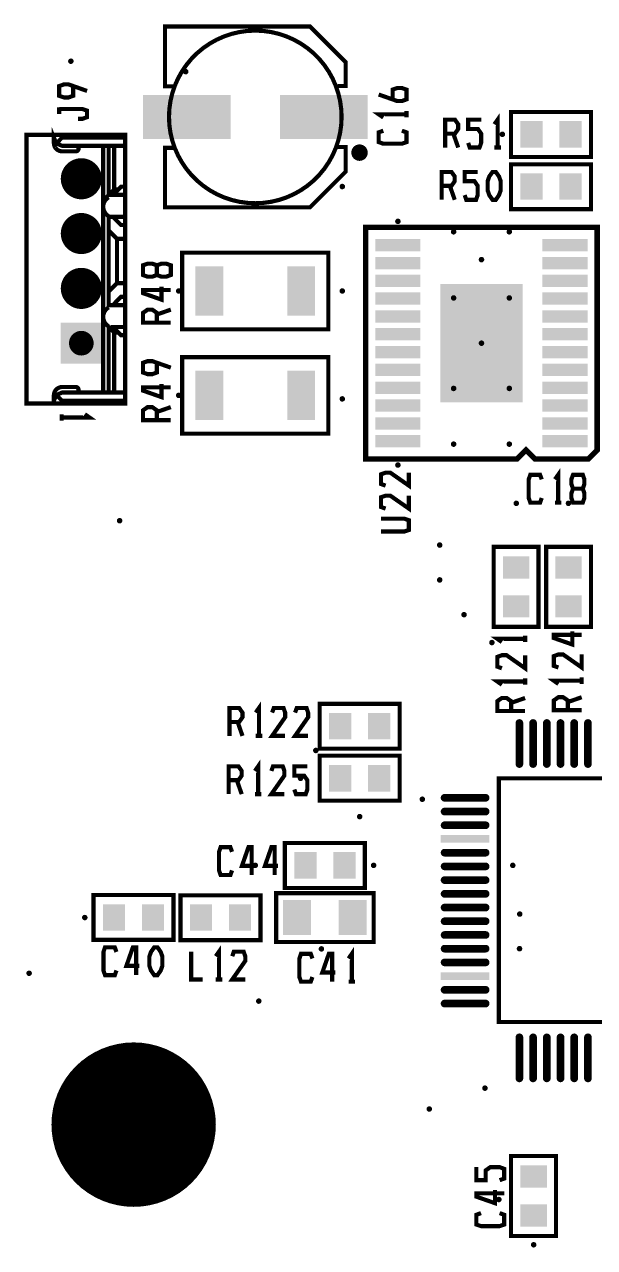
# Model space of a CAD drawing. Extents: x -7 to 310, y -94 to 128.
# Drawn here: x 260.58 to 281.38, y 8.79 to 53.41 of the extents above; entities that cross this region are included whole.
import ezdxf

# ---------------------------------------------------------------- set-up
doc = ezdxf.new("R2010")
doc.units = 0
doc.header["$MEASUREMENT"] = 0
doc.layers.get('0').update_dxf_attribs({"linetype": 'CONTINUOUS'})
for name, color, linetype in [('22-304-2_DRL', 1, 'CONTINUOUS'), ('22-304-2_SMB', 254, 'CONTINUOUS'), ('22-304-2_SSB', 1, 'CONTINUOUS'), ('THRUHOLE_TAP', 7, 'CONTINUOUS')]:
    doc.layers.add(name, color=color, linetype=linetype)

# ---------------------------------------------------------------- blocks, each defined once
blk = doc.blocks.new('ROUND_83')
at = {"const_width": 1.6002}
blk.add_lwpolyline([(-0.8001, 0, 1), (0.8001, 0, 1)], format="xyb", close=True, dxfattribs=at)
blk = doc.blocks.new('ROUND_84')
at = {"const_width": 0.44958}
blk.add_lwpolyline([(-0.22479, 0, 1), (0.22479, 0, 1)], format="xyb", close=True, dxfattribs=at)
blk = doc.blocks.new('ROUND_86')
at = {"const_width": 0.10033}
blk.add_lwpolyline([(-0.050164, 0, 1), (0.050164, 0, 1)], format="xyb", close=True, dxfattribs=at)
blk = doc.blocks.new('ROUND_87')
at = {"const_width": 0.10033}
blk.add_lwpolyline([(-0.050164, 0, 1), (0.050164, 0, 1)], format="xyb", close=True, dxfattribs=at)
blk = doc.blocks.new('ROUND_88')
at = {"const_width": 0.10033}
blk.add_lwpolyline([(-0.050164, 0, 1), (0.050164, 0, 1)], format="xyb", close=True, dxfattribs=at)
blk = doc.blocks.new('ROUND_1')
at = {"const_width": 2.99974}
blk.add_lwpolyline([(-1.49987, 0, 1), (1.49987, 0, 1)], format="xyb", close=True, dxfattribs=at)
blk = doc.blocks.new('RECTANGLE_3')
blk.add_solid([(0.4826, 0.4064), (0.4826, -0.4064), (-0.4826, 0.4064), (-0.4826, -0.4064)])
blk = doc.blocks.new('SQUARE_20')
blk.add_solid([(0.7493, 0.7493), (0.7493, -0.7493), (-0.7493, 0.7493), (-0.7493, -0.7493)])
blk = doc.blocks.new('ROUND_21')
at = {"const_width": 0.7493}
blk.add_lwpolyline([(-0.37465, 0, 1), (0.37465, 0, 1)], format="xyb", close=True, dxfattribs=at)
blk = doc.blocks.new('RECTANGLE_45')
blk.add_solid([(0.51308, 0.63627), (0.51308, -0.63627), (-0.51308, 0.63627), (-0.51308, -0.63627)])
blk = doc.blocks.new('RECTANGLE_46')
blk.add_solid([(1.6002, 0.8001), (1.6002, -0.8001), (-1.6002, 0.8001), (-1.6002, -0.8001)])
blk = doc.blocks.new('RECTANGLE_47')
blk.add_solid([(0.4064, 0.4826), (0.4064, -0.4826), (-0.4064, 0.4826), (-0.4064, -0.4826)])
blk = doc.blocks.new('RECTANGLE_48')
blk.add_solid([(0.508, 0.9017), (0.508, -0.9017), (-0.508, 0.9017), (-0.508, -0.9017)])
blk = doc.blocks.new('RECTANGLE_23')
blk.add_solid([(1.49987, 2.16027), (1.49987, -2.16027), (-1.49987, 2.16027), (-1.49987, -2.16027)])
blk = doc.blocks.new('RECTANGLE_24')
blk.add_solid([(0.82423, 0.22479), (0.82423, -0.22479), (-0.82423, 0.22479), (-0.82423, -0.22479)])
blk = doc.blocks.new('OBLONG_70')
at = {"const_width": 0.2794}
blk.add_lwpolyline([(0.7493, 0), (-0.7493, 0)], dxfattribs=at)
at = {"const_width": 0.1397}
for points in [[(-0.81915, 0, 1), (-0.67945, 0, 1)], [(0.67945, 0, 1), (0.81915, 0, 1)]]:
    blk.add_lwpolyline(points, format="xyb", close=True, dxfattribs=at)
blk = doc.blocks.new('RECTANGLE_71')
blk.add_solid([(0.889, 0.1397), (0.889, -0.1397), (-0.889, 0.1397), (-0.889, -0.1397)])
blk = doc.blocks.new('OBLONG_72')
at = {"const_width": 0.2794}
blk.add_lwpolyline([(0, 0.7493), (0, -0.7493)], dxfattribs=at)
at = {"const_width": 0.1397}
for points in [[(-0.06985, 0.7493, 1), (0.06985, 0.7493, 1)], [(-0.06985, -0.7493, 1), (0.06985, -0.7493, 1)]]:
    blk.add_lwpolyline(points, format="xyb", close=True, dxfattribs=at)
blk = doc.blocks.new('ROUND_80')
at = {"const_width": 0.10033}
blk.add_lwpolyline([(-0.050164, 0, 1), (0.050164, 0, 1)], format="xyb", close=True, dxfattribs=at)

msp = doc.modelspace()

# ---------------------------------------------------------------- linework, layer by layer
at = {"layer": '22-304-2_SSB'}
for points, const_width in [([(272.009, 51.164), (272.298, 51.164), (272.298, 52.035), (271, 53.333), (265.705, 53.333), (265.705, 51.154), (266.045, 51.154)], 0.152), ([(262.354, 51.161), (262.354, 50.806), (262.187, 50.747), (262.017, 50.747), (261.846, 50.806), (261.846, 51.161), (262.017, 51.222), (262.187, 51.222), (262.862, 50.983)], 0.152), ([(274.013, 50.676), (274.013, 51.032), (274.183, 51.09), (274.351, 51.09), (274.521, 51.032), (274.521, 50.676), (274.351, 50.615), (274.183, 50.615), (273.505, 50.854)], 0.152), ([(261.846, 50.384), (261.846, 50.145)], 0.152), ([(262.525, 49.967), (262.695, 49.967), (262.862, 50.028), (262.862, 50.265), (262.695, 50.323), (261.846, 50.323)], 0.152), ([(274.521, 50.133), (273.505, 50.133), (273.675, 50.016)], 0.152), ([(274.521, 50.252), (274.521, 50.016)], 0.152), ([(275.933, 49.426), (276.289, 49.426), (276.408, 49.597), (276.408, 49.767), (276.289, 49.934), (275.933, 49.934), (275.933, 48.918)], 0.152), ([(276.771, 49.089), (276.83, 48.918), (277.185, 48.918), (277.246, 49.089), (277.246, 49.426), (277.127, 49.597), (276.771, 49.597), (276.771, 49.934), (277.246, 49.934)], 0.152), ([(277.846, 48.918), (277.846, 49.934), (277.729, 49.767)], 0.152), ([(278.336, 48.576), (281.257, 48.576), (281.257, 50.214), (278.336, 50.214), (278.336, 48.576)], 0.152), ([(261.651, 49.081), (261.651, 49.282), (261.74, 49.068), (261.95, 49.282), (264.252, 49.282), (264.252, 48.982), (261.95, 48.982), (261.74, 49.068)], 0.152), ([(274.351, 49.533), (274.521, 49.472), (274.521, 49.117), (274.351, 49.058), (273.675, 49.058), (273.505, 49.117), (273.505, 49.472), (273.675, 49.533)], 0.152), ([(261.95, 49.381), (261.651, 49.381), (260.653, 49.381), (260.653, 39.581), (261.651, 39.581), (261.651, 39.68), (261.651, 39.881)], 0.152), ([(261.651, 49.381), (261.651, 49.282)], 0.152), ([(264.252, 49.282), (264.252, 49.381), (261.95, 49.381), (261.95, 49.282)], 0.152), ([(276.23, 49.426), (276.408, 48.918)], 0.152), ([(262.451, 48.781), (261.95, 48.781)], 0.152), ([(262.552, 48.982), (262.552, 48.88)], 0.152), ([(263.452, 48.982), (263.452, 46.79), (263.452, 42.772), (263.452, 39.98)], 0.152), ([(263.652, 47.138), (263.652, 47.191), (263.652, 48.982)], 0.152), ([(263.853, 48.982), (263.853, 47.392)], 0.152), ([(264.003, 47.392), (264.102, 47.491), (264.252, 47.491), (264.252, 48.982)], 0.152), ([(271.999, 48.939), (272.298, 48.939), (272.298, 48.037), (271, 46.739), (265.705, 46.739), (265.705, 48.908), (266.014, 48.908)], 0.152), ([(272.583, 48.748), (273.03, 48.748)], 0.152), ([(272.618, 48.611), (272.994, 48.611)], 0.152), ([(272.644, 48.885), (272.972, 48.885)], 0.152), ([(272.654, 48.896), (272.654, 48.568)], 0.152), ([(272.791, 48.954), (272.791, 48.509)], 0.152), ([(272.928, 48.918), (272.928, 48.545)], 0.152), ([(277.965, 48.918), (277.729, 48.918)], 0.152), ([(278.336, 46.671), (281.257, 46.671), (281.257, 48.309), (278.336, 48.309), (278.336, 46.671)], 0.152), ([(275.806, 47.521), (276.162, 47.521), (276.281, 47.692), (276.281, 47.862), (276.162, 48.029), (275.806, 48.029), (275.806, 47.013)], 0.152), ([(276.644, 47.184), (276.703, 47.013), (277.058, 47.013), (277.119, 47.184), (277.119, 47.521), (277, 47.692), (276.644, 47.692), (276.644, 48.029), (277.119, 48.029)], 0.152), ([(277.66, 47.013), (277.541, 47.184), (277.483, 47.354), (277.483, 47.692), (277.541, 47.862), (277.66, 48.029), (277.78, 48.029), (277.897, 47.862), (277.958, 47.692), (277.958, 47.354), (277.897, 47.184), (277.78, 47.013), (277.66, 47.013)], 0.152), ([(263.802, 46.391), (264.102, 46.091), (264.252, 46.091), (264.252, 45.591), (263.952, 45.591), (263.652, 45.891), (263.652, 46.391), (263.802, 46.391), (264.252, 46.391), (264.252, 47.191), (263.802, 47.191), (264.003, 47.392), (263.853, 47.392), (263.652, 47.191), (263.802, 47.191)], 0.152), ([(264.252, 47.191), (264.252, 47.491)], 0.152), ([(276.103, 47.521), (276.281, 47.013)], 0.152), ([(263.652, 46.391), (263.652, 46.444)], 0.152), ([(264.252, 46.091), (264.252, 46.391)], 0.152), ([(263.652, 43.671), (263.652, 45.891)], 0.152), ([(273.032, 46.005), (273.032, 37.557), (278.557, 37.557), (278.882, 37.882), (279.207, 37.557), (281.155, 37.557), (281.481, 37.882), (281.481, 46.005), (273.032, 46.005)], 0.201), ([(263.952, 45.591), (263.952, 43.97), (263.652, 43.671), (263.652, 43.17), (263.802, 43.17)], 0.152), ([(264.252, 42.071), (264.252, 42.37), (264.252, 43.17), (263.802, 43.17), (264.102, 43.47), (264.252, 43.47), (264.252, 43.97), (264.252, 45.591)], 0.152), ([(266.335, 42.289), (266.335, 45.083), (271.669, 45.083), (271.669, 42.289), (266.335, 42.289)], 0.152), ([(265.41, 44.623), (265.242, 44.682), (265.072, 44.682), (264.902, 44.623), (264.902, 44.268), (265.072, 44.207), (265.242, 44.207), (265.41, 44.268), (265.41, 44.623), (265.58, 44.682), (265.75, 44.682), (265.918, 44.623), (265.918, 44.268), (265.75, 44.207), (265.58, 44.207), (265.41, 44.268)], 0.152), ([(264.252, 43.97), (263.952, 43.97)], 0.152), ([(265.58, 43.843), (265.58, 43.369), (264.902, 43.607), (264.902, 43.724), (265.918, 43.724)], 0.152), ([(264.252, 43.47), (264.252, 43.17)], 0.152), ([(263.652, 43.117), (263.652, 43.17)], 0.152), ([(265.41, 42.53), (265.41, 42.886), (265.242, 43.005), (265.072, 43.005), (264.902, 42.886), (264.902, 42.53), (265.918, 42.53)], 0.152), ([(265.41, 42.827), (265.918, 43.005)], 0.152), ([(263.853, 42.17), (263.652, 42.37), (263.652, 39.98)], 0.152), ([(263.652, 42.424), (263.652, 42.37), (263.802, 42.37), (264.003, 42.17)], 0.152), ([(263.802, 42.37), (264.252, 42.37)], 0.152), ([(264.252, 39.68), (264.252, 39.581), (261.95, 39.581), (261.95, 39.68), (264.252, 39.68), (264.252, 42.071), (264.102, 42.071), (264.003, 42.17), (263.853, 42.17), (263.853, 39.98)], 0.152), ([(265.41, 41.067), (265.41, 40.712), (265.242, 40.651), (265.072, 40.651), (264.902, 40.712), (264.902, 41.067), (265.072, 41.126), (265.242, 41.126), (265.918, 40.889)], 0.152), ([(266.335, 38.479), (266.335, 41.273), (271.669, 41.273), (271.669, 38.479), (266.335, 38.479)], 0.152), ([(261.95, 40.181), (262.451, 40.181)], 0.152), ([(265.58, 40.287), (265.58, 39.813), (264.902, 40.051), (264.902, 40.168), (265.918, 40.168)], 0.152), ([(261.74, 39.894), (261.651, 39.68)], 0.152), ([(261.95, 39.68), (261.74, 39.894), (261.95, 39.98), (264.252, 39.98)], 0.152), ([(262.552, 40.082), (262.552, 39.98)], 0.152), ([(261.651, 39.581), (261.95, 39.581)], 0.152), ([(265.41, 38.974), (265.41, 39.33), (265.242, 39.449), (265.072, 39.449), (264.902, 39.33), (264.902, 38.974), (265.918, 38.974)], 0.152), ([(265.41, 39.271), (265.918, 39.449)], 0.152), ([(261.933, 38.954), (261.933, 39.19)], 0.152), ([(261.933, 39.071), (262.949, 39.071), (262.779, 39.19)], 0.152), ([(274.607, 37.057), (274.607, 36.584), (273.929, 37.057), (273.759, 37.057), (273.591, 36.998), (273.591, 36.643), (273.759, 36.584)], 0.152), ([(279.456, 36.135), (279.395, 35.964), (279.04, 35.964), (278.981, 36.135), (278.981, 36.813), (279.04, 36.98), (279.395, 36.98), (279.456, 36.813)], 0.152), ([(280.056, 35.964), (280.056, 36.98), (279.939, 36.813)], 0.152), ([(280.955, 36.472), (281.013, 36.643), (281.013, 36.813), (280.955, 36.98), (280.599, 36.98), (280.538, 36.813), (280.538, 36.643), (280.599, 36.472), (280.955, 36.472), (281.013, 36.305), (281.013, 36.135), (280.955, 35.964), (280.599, 35.964), (280.538, 36.135), (280.538, 36.305), (280.599, 36.472)], 0.152), ([(274.607, 36.218), (274.607, 35.746), (273.929, 36.218), (273.759, 36.218), (273.591, 36.16), (273.591, 35.804), (273.759, 35.746)], 0.152), ([(280.175, 35.964), (279.939, 35.964)], 0.152), ([(273.591, 35.38), (274.437, 35.38), (274.607, 35.322), (274.607, 34.966), (274.437, 34.908), (273.591, 34.908)], 0.152), ([(277.701, 34.352), (277.701, 31.431), (279.339, 31.431), (279.339, 34.352), (277.701, 34.352)], 0.152), ([(281.257, 31.431), (281.257, 34.352), (279.619, 34.352), (279.619, 31.431), (281.257, 31.431)], 0.152), ([(280.574, 31.263), (280.574, 30.788), (279.898, 31.024), (279.898, 31.143), (280.914, 31.143)], 0.152), ([(278.849, 30.996), (277.833, 30.996), (278.003, 30.879)], 0.152), ([(278.849, 31.116), (278.849, 30.879)], 0.152), ([(278.849, 30.397), (278.849, 29.922), (278.173, 30.397), (278.003, 30.397), (277.833, 30.336), (277.833, 29.98), (278.003, 29.922)], 0.152), ([(280.914, 30.425), (280.914, 29.95), (280.236, 30.425), (280.066, 30.425), (279.898, 30.364), (279.898, 30.008), (280.066, 29.95)], 0.152), ([(278.849, 29.439), (277.833, 29.439), (278.003, 29.32)], 0.152), ([(278.849, 29.559), (278.849, 29.32)], 0.152), ([(280.914, 29.467), (279.898, 29.467), (280.066, 29.348)], 0.152), ([(280.914, 29.586), (280.914, 29.348)], 0.152), ([(269.134, 27.455), (269.134, 28.471), (269.017, 28.304)], 0.152), ([(271.351, 26.986), (274.272, 26.986), (274.272, 28.624), (271.351, 28.624), (271.351, 26.986)], 0.152), ([(278.341, 28.365), (278.341, 28.72), (278.173, 28.837), (278.003, 28.837), (277.833, 28.72), (277.833, 28.365), (278.849, 28.365)], 0.152), ([(278.341, 28.659), (278.849, 28.837)], 0.152), ([(280.406, 28.393), (280.406, 28.748), (280.236, 28.865), (280.066, 28.865), (279.898, 28.748), (279.898, 28.393), (280.914, 28.393)], 0.152), ([(280.406, 28.687), (280.914, 28.865)], 0.152), ([(268.059, 27.963), (268.415, 27.963), (268.534, 28.134), (268.534, 28.304), (268.415, 28.471), (268.059, 28.471), (268.059, 27.455)], 0.152), ([(270.091, 27.455), (269.616, 27.455), (270.091, 28.134), (270.091, 28.304), (270.033, 28.471), (269.677, 28.471), (269.616, 28.304)], 0.152), ([(270.929, 27.455), (270.454, 27.455), (270.929, 28.134), (270.929, 28.304), (270.871, 28.471), (270.515, 28.471), (270.454, 28.304)], 0.152), ([(268.356, 27.963), (268.534, 27.455)], 0.152), ([(269.253, 27.455), (269.017, 27.455)], 0.152), ([(274.272, 26.732), (271.351, 26.732), (271.351, 25.093), (274.272, 25.093), (274.272, 26.732)], 0.152), ([(268.031, 25.837), (268.387, 25.837), (268.506, 26.005), (268.506, 26.175), (268.387, 26.345), (268.031, 26.345), (268.031, 25.329)], 0.152), ([(269.106, 25.329), (269.106, 26.345), (268.989, 26.175)], 0.152), ([(270.063, 25.329), (269.588, 25.329), (270.063, 26.005), (270.063, 26.175), (270.005, 26.345), (269.649, 26.345), (269.588, 26.175)], 0.152), ([(270.426, 25.497), (270.487, 25.329), (270.843, 25.329), (270.901, 25.497), (270.901, 25.837), (270.782, 26.005), (270.426, 26.005), (270.426, 26.345), (270.901, 26.345)], 0.152), ([(268.328, 25.837), (268.506, 25.329)], 0.152), ([(285.639, 25.906), (277.892, 25.906), (277.892, 17.016), (286.782, 17.016), (286.782, 24.763), (285.639, 25.906)], 0.152), ([(269.225, 25.329), (268.989, 25.329)], 0.152), ([(268.153, 22.546), (268.092, 22.378), (267.737, 22.378), (267.678, 22.546), (267.678, 23.224), (267.737, 23.394), (268.092, 23.394), (268.153, 23.224)], 0.152), ([(268.991, 22.716), (268.516, 22.716), (268.753, 23.394), (268.872, 23.394), (268.872, 22.378)], 0.152), ([(269.83, 22.716), (269.355, 22.716), (269.591, 23.394), (269.71, 23.394), (269.71, 22.378)], 0.152), ([(270.081, 21.906), (273.002, 21.906), (273.002, 23.544), (270.081, 23.544), (270.081, 21.906)], 0.152), ([(266.017, 21.652), (263.096, 21.652), (263.096, 20.013), (266.017, 20.013), (266.017, 21.652)], 0.152), ([(266.271, 20.001), (269.192, 20.001), (269.192, 21.639), (266.271, 21.639), (266.271, 20.001)], 0.152), ([(269.764, 19.937), (273.32, 19.937), (273.32, 21.715), (269.764, 21.715), (269.764, 19.937)], 0.152), ([(263.934, 18.896), (263.873, 18.725), (263.518, 18.725), (263.459, 18.896), (263.459, 19.571), (263.518, 19.741), (263.873, 19.741), (263.934, 19.571)], 0.152), ([(264.772, 19.063), (264.297, 19.063), (264.534, 19.741), (264.653, 19.741), (264.653, 18.725)], 0.152), ([(265.313, 18.725), (265.194, 18.896), (265.136, 19.063), (265.136, 19.404), (265.194, 19.571), (265.313, 19.741), (265.433, 19.741), (265.55, 19.571), (265.611, 19.404), (265.611, 19.063), (265.55, 18.896), (265.433, 18.725), (265.313, 18.725)], 0.152), ([(267.076, 18.568), (266.662, 18.568), (266.662, 19.584)], 0.152), ([(267.678, 18.568), (267.678, 19.584), (267.559, 19.414)], 0.152), ([(268.636, 18.568), (268.161, 18.568), (268.636, 19.244), (268.636, 19.414), (268.575, 19.584), (268.219, 19.584), (268.161, 19.414)], 0.152), ([(272.524, 18.487), (272.524, 19.503), (272.408, 19.332)], 0.152), ([(271.087, 18.657), (271.026, 18.487), (270.67, 18.487), (270.612, 18.657), (270.612, 19.332), (270.67, 19.503), (271.026, 19.503), (271.087, 19.332)], 0.152), ([(271.925, 18.824), (271.45, 18.824), (271.686, 19.503), (271.806, 19.503), (271.806, 18.487)], 0.152), ([(267.798, 18.568), (267.559, 18.568)], 0.152), ([(272.644, 18.487), (272.408, 18.487)], 0.152), ([(278.336, 12.127), (278.336, 9.206), (279.974, 9.206), (279.974, 12.127), (278.336, 12.127)], 0.152), ([(277.919, 11.245), (278.087, 11.304), (278.087, 11.659), (277.919, 11.72), (277.579, 11.72), (277.411, 11.601), (277.411, 11.245), (277.071, 11.245), (277.071, 11.72)], 0.152), ([(277.749, 10.882), (277.749, 10.407), (277.071, 10.643), (277.071, 10.763), (278.087, 10.763)], 0.152), ([(277.919, 10.044), (278.087, 9.983), (278.087, 9.627), (277.919, 9.569), (277.241, 9.569), (277.071, 9.627), (277.071, 9.983), (277.241, 10.044)], 0.152)]:
    msp.add_lwpolyline(points, dxfattribs=dict(at, const_width=const_width))
at = {"layer": '22-304-2_SSB', "const_width": 0.152}
for points in [[(265.852, 50.036, -0.414214), (269.002, 53.186)], [(269.002, 53.186, -0.414214), (272.151, 50.036)], [(269.002, 46.886, -0.414214), (265.852, 50.036)], [(272.151, 50.036, -0.414214), (269.002, 46.886)], [(261.95, 48.781, -0.414214), (261.651, 49.081)], [(262.552, 48.88, -0.414214), (262.451, 48.779)], [(272.583, 48.733, -0.414214), (272.806, 48.957)], [(272.806, 48.509, -0.414214), (272.583, 48.733)], [(272.806, 48.957, -0.414214), (273.03, 48.733)], [(273.03, 48.733, -0.414214), (272.806, 48.509)], [(262.652, 47.481, -0.414214), (262.349, 47.783)], [(262.352, 47.783, -0.414214), (262.652, 48.083)], [(262.652, 48.083, -0.414214), (262.951, 47.783)], [(262.951, 47.783, -0.414214), (262.652, 47.483)], [(263.452, 46.759, -0.268093), (263.652, 47.107)], [(263.652, 46.414, -0.267241), (263.453, 46.759)], [(262.352, 45.782, -0.414214), (262.652, 46.081)], [(262.652, 46.081, -0.414214), (262.951, 45.782)], [(262.652, 45.482, -0.414214), (262.352, 45.782)], [(262.951, 45.782, -0.414214), (262.652, 45.482)], [(262.352, 43.783, -0.414214), (262.652, 44.082)], [(262.652, 43.483, -0.414214), (262.352, 43.783)], [(262.652, 44.082, -0.414214), (262.951, 43.783)], [(262.951, 43.783, -0.414214), (262.652, 43.483)], [(263.452, 42.739, -0.268093), (263.652, 43.087)], [(263.652, 42.393, -0.267241), (263.453, 42.739)], [(262.352, 41.781, -0.414214), (262.652, 42.081)], [(262.652, 42.081, -0.414214), (262.951, 41.781)], [(262.652, 41.481, -0.414214), (262.352, 41.781)], [(262.951, 41.781, -0.414214), (262.652, 41.481)], [(261.651, 39.881, -0.414214), (261.95, 40.181)], [(262.451, 40.181, -0.414214), (262.55, 40.082)]]:
    msp.add_lwpolyline(points, format="xyb", dxfattribs=at)

# ---------------------------------------------------------------- block references
at = {"layer": '22-304-2_DRL', "xscale": -1}
for name, p in [('ROUND_88', (262.271, 52.068)), ('ROUND_88', (266.462, 51.687)), ('ROUND_88', (278.019, 49.401)), ('ROUND_84', (262.652, 47.78)), ('ROUND_88', (272.177, 47.496)), ('ROUND_84', (262.652, 45.782)), ('ROUND_88', (274.206, 46.226)), ('ROUND_86', (276.241, 45.845)), ('ROUND_86', (278.273, 45.845)), ('ROUND_88', (277.257, 44.829)), ('ROUND_84', (262.652, 43.78)), ('ROUND_88', (266.208, 43.686)), ('ROUND_88', (272.177, 43.686)), ('ROUND_86', (276.241, 43.432)), ('ROUND_86', (278.273, 43.432)), ('ROUND_84', (262.652, 41.781)), ('ROUND_86', (277.257, 41.781)), ('ROUND_86', (276.241, 40.13)), ('ROUND_86', (278.273, 40.13)), ('ROUND_88', (266.208, 39.876)), ('ROUND_88', (272.177, 39.749)), ('ROUND_86', (276.241, 38.098)), ('ROUND_86', (278.273, 38.098)), ('ROUND_88', (274.206, 37.336)), ('ROUND_88', (278.527, 35.939)), ('ROUND_88', (280.432, 35.939)), ('ROUND_88', (264.049, 35.304)), ('ROUND_87', (275.733, 34.415)), ('ROUND_87', (275.733, 33.145)), ('ROUND_88', (276.622, 31.875)), ('ROUND_88', (277.638, 30.859)), ('ROUND_88', (271.211, 26.922)), ('ROUND_88', (270.653, 25.906)), ('ROUND_87', (275.098, 25.144)), ('ROUND_87', (272.812, 24.509)), ('ROUND_88', (269.002, 22.731)), ('ROUND_88', (273.32, 22.731)), ('ROUND_88', (278.4, 22.731)), ('ROUND_87', (278.654, 20.953)), ('ROUND_88', (262.779, 20.826)), ('ROUND_88', (271.415, 19.683)), ('ROUND_88', (278.646, 19.691)), ('ROUND_88', (260.747, 18.794)), ('ROUND_88', (269.129, 17.778)), ('ROUND_83', (264.562, 13.272)), ('ROUND_88', (277.384, 14.603)), ('ROUND_88', (275.352, 13.841)), ('ROUND_88', (277.892, 10.539)), ('ROUND_88', (279.162, 8.888))]:
    msp.add_blockref(name, p, dxfattribs=at)
at = {"layer": '22-304-2_SMB', "xscale": -1}
for name, p in [('RECTANGLE_46', (266.502, 50.036)), ('RECTANGLE_46', (271.501, 50.036)), ('RECTANGLE_47', (279.085, 49.401)), ('RECTANGLE_47', (280.508, 49.401)), ('ROUND_21', (262.652, 47.78)), ('RECTANGLE_47', (279.085, 47.496)), ('RECTANGLE_47', (280.508, 47.496)), ('ROUND_21', (262.652, 45.782)), ('RECTANGLE_24', (274.206, 45.355)), ('RECTANGLE_24', (280.307, 45.355)), ('RECTANGLE_24', (274.206, 44.705)), ('RECTANGLE_24', (280.307, 44.705)), ('ROUND_21', (262.652, 43.78)), ('RECTANGLE_48', (267.325, 43.686)), ('RECTANGLE_48', (270.678, 43.686)), ('RECTANGLE_24', (274.206, 44.057)), ('RECTANGLE_24', (280.307, 44.057)), ('RECTANGLE_23', (277.257, 41.781)), ('RECTANGLE_24', (274.206, 43.407)), ('RECTANGLE_24', (280.307, 43.407)), ('RECTANGLE_24', (274.206, 42.756)), ('RECTANGLE_24', (280.307, 42.756)), ('SQUARE_20', (262.652, 41.781)), ('RECTANGLE_24', (274.206, 42.106)), ('RECTANGLE_24', (280.307, 42.106)), ('RECTANGLE_24', (274.206, 41.456)), ('RECTANGLE_24', (280.307, 41.456)), ('RECTANGLE_48', (267.325, 39.876)), ('RECTANGLE_48', (270.678, 39.876)), ('RECTANGLE_24', (274.206, 40.806)), ('RECTANGLE_24', (280.307, 40.806)), ('RECTANGLE_24', (274.206, 40.155)), ('RECTANGLE_24', (280.307, 40.155)), ('RECTANGLE_24', (274.206, 39.505)), ('RECTANGLE_24', (280.307, 39.505)), ('RECTANGLE_24', (274.206, 38.855)), ('RECTANGLE_24', (280.307, 38.855)), ('RECTANGLE_24', (274.206, 38.207)), ('RECTANGLE_24', (280.307, 38.207)), ('RECTANGLE_3', (278.527, 33.602)), ('RECTANGLE_3', (280.432, 33.602)), ('RECTANGLE_3', (278.527, 32.18)), ('RECTANGLE_3', (280.432, 32.18)), ('RECTANGLE_47', (272.1, 27.811)), ('RECTANGLE_47', (273.523, 27.811)), ('OBLONG_72', (278.641, 27.176)), ('OBLONG_72', (279.141, 27.176)), ('OBLONG_72', (279.642, 27.176)), ('OBLONG_72', (280.142, 27.176)), ('OBLONG_72', (280.642, 27.176)), ('OBLONG_72', (281.143, 27.176)), ('RECTANGLE_47', (272.1, 25.906)), ('RECTANGLE_47', (273.523, 25.906)), ('OBLONG_70', (276.66, 25.195)), ('OBLONG_70', (276.66, 24.694)), ('OBLONG_70', (276.66, 24.194)), ('RECTANGLE_71', (276.66, 23.694)), ('RECTANGLE_47', (270.83, 22.731)), ('RECTANGLE_47', (272.253, 22.731)), ('OBLONG_70', (276.66, 23.193)), ('OBLONG_70', (276.66, 22.693)), ('OBLONG_70', (276.66, 22.193)), ('RECTANGLE_45', (270.526, 20.826)), ('RECTANGLE_45', (272.558, 20.826)), ('OBLONG_70', (276.66, 21.692)), ('RECTANGLE_47', (263.845, 20.826)), ('RECTANGLE_47', (265.268, 20.826)), ('RECTANGLE_47', (267.02, 20.826)), ('RECTANGLE_47', (268.443, 20.826)), ('OBLONG_70', (276.66, 21.192)), ('OBLONG_70', (276.66, 20.691)), ('OBLONG_70', (276.66, 20.191)), ('OBLONG_70', (276.66, 19.691)), ('OBLONG_70', (276.66, 19.19)), ('RECTANGLE_71', (276.66, 18.69)), ('OBLONG_70', (276.66, 18.189)), ('OBLONG_70', (276.66, 17.689)), ('OBLONG_72', (278.641, 15.708)), ('OBLONG_72', (279.141, 15.708)), ('OBLONG_72', (279.642, 15.708)), ('OBLONG_72', (280.142, 15.708)), ('OBLONG_72', (280.642, 15.708)), ('OBLONG_72', (281.143, 15.708)), ('ROUND_1', (264.562, 13.272)), ('RECTANGLE_3', (279.162, 11.377)), ('RECTANGLE_3', (279.162, 9.955))]:
    msp.add_blockref(name, p, dxfattribs=at)
at = {"layer": 'THRUHOLE_TAP', "xscale": -1}
for name, p in [('ROUND_80', (262.271, 52.068)), ('ROUND_80', (266.462, 51.687)), ('ROUND_80', (278.019, 49.401)), ('ROUND_84', (262.652, 47.78)), ('ROUND_80', (272.177, 47.496)), ('ROUND_84', (262.652, 45.782)), ('ROUND_80', (274.206, 46.226)), ('ROUND_80', (276.241, 45.845)), ('ROUND_80', (278.273, 45.845)), ('ROUND_80', (277.257, 44.829)), ('ROUND_84', (262.652, 43.78)), ('ROUND_80', (266.208, 43.686)), ('ROUND_80', (272.177, 43.686)), ('ROUND_80', (276.241, 43.432)), ('ROUND_80', (278.273, 43.432)), ('ROUND_84', (262.652, 41.781)), ('ROUND_80', (277.257, 41.781)), ('ROUND_80', (276.241, 40.13)), ('ROUND_80', (278.273, 40.13)), ('ROUND_80', (266.208, 39.876)), ('ROUND_80', (272.177, 39.749)), ('ROUND_80', (276.241, 38.098)), ('ROUND_80', (278.273, 38.098)), ('ROUND_80', (274.206, 37.336)), ('ROUND_80', (278.527, 35.939)), ('ROUND_80', (280.432, 35.939)), ('ROUND_80', (264.049, 35.304)), ('ROUND_80', (275.733, 34.415)), ('ROUND_80', (275.733, 33.145)), ('ROUND_80', (276.622, 31.875)), ('ROUND_80', (277.638, 30.859)), ('ROUND_80', (271.211, 26.922)), ('ROUND_80', (270.653, 25.906)), ('ROUND_80', (275.098, 25.144)), ('ROUND_80', (272.812, 24.509)), ('ROUND_80', (269.002, 22.731)), ('ROUND_80', (273.32, 22.731)), ('ROUND_80', (278.4, 22.731)), ('ROUND_80', (278.654, 20.953)), ('ROUND_80', (262.779, 20.826)), ('ROUND_80', (271.415, 19.683)), ('ROUND_80', (278.646, 19.691)), ('ROUND_80', (260.747, 18.794)), ('ROUND_80', (269.129, 17.778)), ('ROUND_83', (264.562, 13.272)), ('ROUND_80', (277.384, 14.603)), ('ROUND_80', (275.352, 13.841)), ('ROUND_80', (277.892, 10.539)), ('ROUND_80', (279.162, 8.888))]:
    msp.add_blockref(name, p, dxfattribs=at)

doc.saveas('drawing.dxf')
